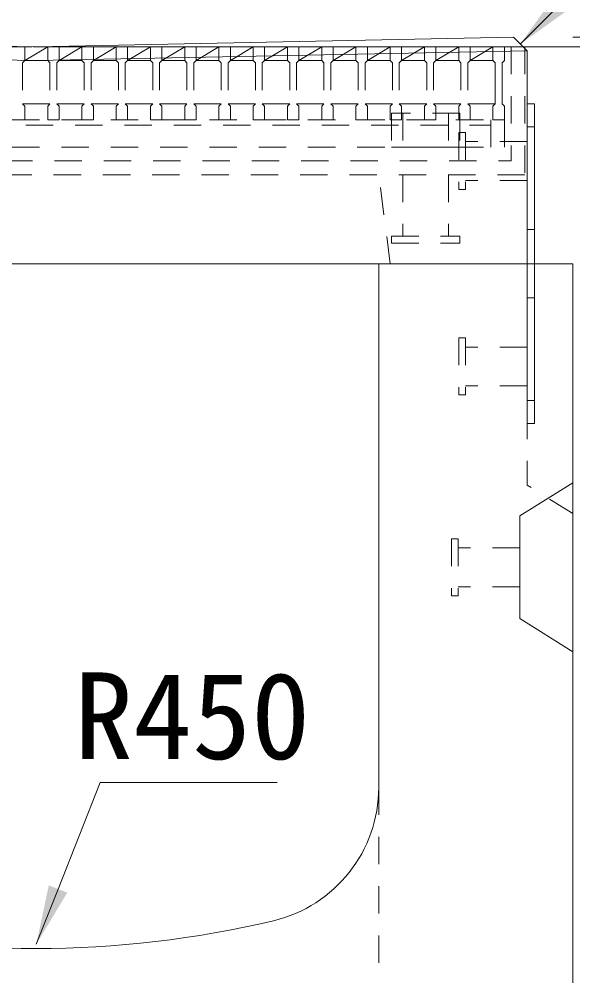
# Model space of a CAD drawing. Units: millimetres at full size, sheet at 1:40; details may follow other scales. Extents: x 69750 to 116230, y -28801 to 513.
# Drawn here: x 95074.8 to 95317.3, y -18047.2 to -17628 of the extents above; entities that cross this region are included whole.
import ezdxf
from ezdxf.enums import TextEntityAlignment as Align

# ---------------------------------------------------------------- set-up
doc = ezdxf.new("R2010")
doc.units = ezdxf.units.MM
doc.header["$LTSCALE"] = 40
doc.linetypes.add('USER1', pattern=[0.54, 0.3, -0.24])
for name, color, linetype, lineweight in [('インサート', 92, 'USER1', 5), ('グレーチング', 7, 'USER1', 5), ('ジョイントプレート', 7, 'USER1', 9), ('受枠', 3, 'USER1', 9), ('寸法線', 7, 'Continuous', 9), ('引出線', 4, 'Continuous', 9), ('本体', 7, 'Continuous', 20)]:
    doc.layers.add(name, color=color, linetype=linetype, lineweight=lineweight)
doc.styles.add('ＭＳ ゴシック', font='')
doc.styles.get('ＭＳ ゴシック').set_extended_font_data('MS Gothic')

# ---------------------------------------------------------------- blocks, each defined once
blk = doc.blocks.new('filled_arrow')
at = {"color": 0, "linetype": 'Continuous', "lineweight": -2}
blk.add_solid([(7.5, 1.25), (0, 0), (7.5, -1.25)], dxfattribs=at)

msp = doc.modelspace()

# ---------------------------------------------------------------- linework, layer by layer
at = {"layer": 'インサート'}
for p, q in [((95237.83, -17669.18), (95237.83, -17684.18)), ((95267.83, -17669.18), (95237.83, -17669.18)), ((95242.83, -17669.18), (95242.83, -17684.18)), ((95262.83, -17669.18), (95262.83, -17684.18)), ((95267.83, -17669.18), (95267.83, -17684.18)), ((95267.32, -17677.68), (95267.32, -17702.68)), ((95270.32, -17677.68), (95267.32, -17677.68)), ((95270.32, -17677.68), (95267.32, -17677.68)), ((95267.32, -17677.68), (95267.32, -17702.68)), ((95270.32, -17677.68), (95270.32, -17702.68)), ((95270.32, -17677.68), (95270.32, -17702.68)), ((95297.32, -17681.68), (95270.32, -17681.68)), ((95297.33, -17681.68), (95270.32, -17681.68)), ((95297.32, -17681.68), (95297.32, -17698.68)), ((95267.83, -17684.18), (95237.83, -17684.18)), ((95242.83, -17696.18), (95242.83, -17723.18)), ((95262.83, -17696.18), (95262.83, -17723.18)), ((95297.32, -17698.68), (95270.32, -17698.68)), ((95297.33, -17698.68), (95270.32, -17698.68)), ((95270.32, -17702.68), (95267.32, -17702.68)), ((95270.32, -17702.68), (95267.32, -17702.68)), ((95237.83, -17723.18), (95267.83, -17723.18)), ((95237.83, -17726.18), (95237.83, -17723.18)), ((95267.83, -17726.18), (95267.83, -17723.18)), ((95237.83, -17726.18), (95267.83, -17726.18)), ((95267.32, -17767.68), (95267.32, -17792.68)), ((95270.32, -17767.68), (95267.32, -17767.68)), ((95270.32, -17767.68), (95270.32, -17792.68)), ((95297.32, -17771.68), (95270.32, -17771.68)), ((95297.32, -17771.68), (95297.32, -17788.68)), ((95297.32, -17788.68), (95270.32, -17788.68)), ((95270.32, -17792.68), (95267.32, -17792.68)), ((95264.12, -17855.68), (95264.12, -17880.68)), ((95267.12, -17855.68), (95264.12, -17855.68)), ((95267.12, -17855.68), (95267.12, -17880.68)), ((95294.12, -17859.68), (95267.12, -17859.68)), ((95294.12, -17859.68), (95294.12, -17876.68)), ((95294.12, -17876.68), (95267.12, -17876.68)), ((95267.12, -17880.68), (95264.12, -17880.68))]:
    msp.add_line(p, q, dxfattribs=at)
at = {"layer": 'グレーチング'}
for p, q in [((95287.33, -17640.18), (94877.33, -17640.18)), ((95072.33, -17640.18), (95077.33, -17640.18)), ((95077.33, -17640.18), (95077.33, -17646.18)), ((95077.33, -17646.18), (95087.33, -17640.18)), ((95087.33, -17640.18), (95092.33, -17640.18)), ((95087.33, -17640.18), (95087.33, -17646.18)), ((95092.33, -17640.18), (95092.33, -17646.18)), ((95092.33, -17646.18), (95102.33, -17640.18)), ((95102.33, -17640.18), (95107.33, -17640.18)), ((95102.33, -17640.18), (95102.33, -17646.18)), ((95107.33, -17640.18), (95107.33, -17646.18)), ((95107.33, -17646.18), (95117.33, -17640.18)), ((95117.33, -17640.18), (95122.33, -17640.18)), ((95117.33, -17640.18), (95117.33, -17646.18)), ((95122.33, -17640.18), (95122.33, -17646.18)), ((95122.33, -17646.18), (95132.33, -17640.18)), ((95132.33, -17640.18), (95132.33, -17646.18)), ((95132.33, -17640.18), (95137.33, -17640.18)), ((95137.33, -17640.18), (95137.33, -17646.18)), ((95137.33, -17646.18), (95147.33, -17640.18)), ((95147.33, -17640.18), (95147.33, -17646.18)), ((95147.33, -17640.18), (95152.33, -17640.18)), ((95152.33, -17640.18), (95152.33, -17646.18)), ((95152.33, -17646.18), (95162.33, -17640.18)), ((95162.33, -17640.18), (95167.33, -17640.18)), ((95162.33, -17640.18), (95162.33, -17646.18)), ((95167.33, -17640.18), (95167.33, -17646.18)), ((95167.33, -17646.18), (95177.33, -17640.18)), ((95177.33, -17640.18), (95182.33, -17640.18)), ((95177.33, -17640.18), (95177.33, -17646.18)), ((95182.33, -17640.18), (95182.33, -17646.18)), ((95182.33, -17646.18), (95192.33, -17640.18)), ((95192.33, -17640.18), (95197.33, -17640.18)), ((95192.33, -17640.18), (95192.33, -17646.18)), ((95197.33, -17640.18), (95197.33, -17646.18)), ((95197.33, -17646.18), (95207.33, -17640.18)), ((95207.33, -17640.18), (95212.33, -17640.18)), ((95207.33, -17640.18), (95207.33, -17646.18)), ((95212.33, -17640.18), (95212.33, -17646.18)), ((95212.33, -17646.18), (95222.33, -17640.18)), ((95222.33, -17640.18), (95222.33, -17646.18)), ((95222.33, -17640.18), (95227.33, -17640.18)), ((95227.33, -17640.18), (95227.33, -17646.18)), ((95227.33, -17646.18), (95237.33, -17640.18)), ((95237.33, -17640.18), (95237.33, -17646.18)), ((95242.33, -17640.18), (95242.33, -17646.18)), ((95242.33, -17646.18), (95252.33, -17640.18)), ((95252.33, -17640.18), (95252.33, -17646.18)), ((95257.33, -17640.18), (95257.33, -17646.18)), ((95257.33, -17646.18), (95267.33, -17640.18)), ((95267.33, -17640.18), (95267.33, -17646.18)), ((95272.33, -17640.18), (95272.33, -17646.18)), ((95272.33, -17646.18), (95282.33, -17640.18)), ((95077.33, -17646.18), (95076.33, -17647.18)), ((95077.33, -17646.18), (95087.33, -17646.18)), ((95087.33, -17646.18), (95088.33, -17647.18)), ((95092.33, -17646.18), (95091.33, -17647.18)), ((95092.33, -17646.18), (95102.33, -17646.18)), ((95102.33, -17646.18), (95103.33, -17647.18)), ((95107.33, -17646.18), (95106.33, -17647.18)), ((95107.33, -17646.18), (95117.33, -17646.18)), ((95117.33, -17646.18), (95118.33, -17647.18)), ((95122.33, -17646.18), (95121.33, -17647.18)), ((95122.33, -17646.18), (95132.33, -17646.18)), ((95132.33, -17646.18), (95133.33, -17647.18)), ((95137.33, -17646.18), (95136.33, -17647.18)), ((95137.33, -17646.18), (95147.33, -17646.18)), ((95147.33, -17646.18), (95148.33, -17647.18)), ((95152.33, -17646.18), (95151.33, -17647.18)), ((95152.33, -17646.18), (95162.33, -17646.18)), ((95162.33, -17646.18), (95163.33, -17647.18)), ((95167.33, -17646.18), (95166.33, -17647.18)), ((95167.33, -17646.18), (95177.33, -17646.18)), ((95177.33, -17646.18), (95178.33, -17647.18)), ((95182.33, -17646.18), (95181.33, -17647.18)), ((95182.33, -17646.18), (95192.33, -17646.18)), ((95192.33, -17646.18), (95193.33, -17647.18)), ((95197.33, -17646.18), (95196.33, -17647.18)), ((95197.33, -17646.18), (95207.33, -17646.18)), ((95207.33, -17646.18), (95208.33, -17647.18)), ((95212.33, -17646.18), (95211.33, -17647.18)), ((95212.33, -17646.18), (95222.33, -17646.18)), ((95222.33, -17646.18), (95223.33, -17647.18)), ((95227.33, -17646.18), (95226.33, -17647.18)), ((95227.33, -17646.18), (95237.33, -17646.18)), ((95237.33, -17646.18), (95238.33, -17647.18)), ((95242.33, -17646.18), (95241.33, -17647.18)), ((95242.33, -17646.18), (95252.33, -17646.18)), ((95252.33, -17646.18), (95253.33, -17647.18)), ((95257.33, -17646.18), (95256.33, -17647.18)), ((95257.33, -17646.18), (95267.33, -17646.18)), ((95267.33, -17646.18), (95268.33, -17647.18)), ((95272.33, -17646.18), (95271.33, -17647.18)), ((95272.33, -17646.18), (95282.33, -17646.18)), ((95076.33, -17647.18), (95076.33, -17665.18)), ((95088.33, -17647.18), (95088.33, -17665.18)), ((95091.33, -17647.18), (95091.33, -17665.18)), ((95103.33, -17647.18), (95103.33, -17665.18)), ((95106.33, -17647.18), (95106.33, -17665.18)), ((95118.33, -17647.18), (95118.33, -17665.18)), ((95121.33, -17647.18), (95121.33, -17665.18)), ((95133.33, -17647.18), (95133.33, -17665.18)), ((95136.33, -17647.18), (95136.33, -17665.18)), ((95148.33, -17647.18), (95148.33, -17665.18)), ((95151.33, -17647.18), (95151.33, -17665.18)), ((95163.33, -17647.18), (95163.33, -17665.18)), ((95166.33, -17647.18), (95166.33, -17665.18)), ((95178.33, -17647.18), (95178.33, -17665.18)), ((95181.33, -17647.18), (95181.33, -17665.18)), ((95193.33, -17647.18), (95193.33, -17665.18)), ((95196.33, -17647.18), (95196.33, -17665.18)), ((95208.33, -17647.18), (95208.33, -17665.18)), ((95211.33, -17647.18), (95211.33, -17665.18)), ((95223.33, -17647.18), (95223.33, -17665.18)), ((95226.33, -17647.18), (95226.33, -17665.18)), ((95238.33, -17647.18), (95238.33, -17665.18)), ((95241.33, -17647.18), (95241.33, -17665.18)), ((95253.33, -17647.18), (95253.33, -17665.18)), ((95256.33, -17647.18), (95256.33, -17665.18)), ((95268.33, -17647.18), (95268.33, -17665.18)), ((95271.33, -17647.18), (95271.33, -17665.18)), ((95077.33, -17666.18), (95076.33, -17665.18)), ((95076.33, -17665.18), (95088.33, -17665.18)), ((95077.33, -17672.18), (95077.33, -17666.18)), ((95087.33, -17666.18), (95088.33, -17665.18)), ((95087.33, -17672.18), (95087.33, -17666.18)), ((95092.33, -17666.18), (95091.33, -17665.18)), ((95091.33, -17665.18), (95103.33, -17665.18)), ((95092.33, -17672.18), (95092.33, -17666.18)), ((95102.33, -17666.18), (95103.33, -17665.18)), ((95102.33, -17672.18), (95102.33, -17666.18)), ((95107.33, -17666.18), (95106.33, -17665.18)), ((95106.33, -17665.18), (95118.33, -17665.18)), ((95107.33, -17672.18), (95107.33, -17666.18)), ((95117.33, -17666.18), (95118.33, -17665.18)), ((95117.33, -17672.18), (95117.33, -17666.18)), ((95122.33, -17666.18), (95121.33, -17665.18)), ((95121.33, -17665.18), (95133.33, -17665.18)), ((95122.33, -17672.18), (95122.33, -17666.18)), ((95132.33, -17666.18), (95133.33, -17665.18)), ((95132.33, -17672.18), (95132.33, -17666.18)), ((95137.33, -17666.18), (95136.33, -17665.18)), ((95136.33, -17665.18), (95148.33, -17665.18)), ((95137.33, -17672.18), (95137.33, -17666.18)), ((95147.33, -17666.18), (95148.33, -17665.18)), ((95147.33, -17672.18), (95147.33, -17666.18)), ((95152.33, -17666.18), (95151.33, -17665.18)), ((95151.33, -17665.18), (95163.33, -17665.18)), ((95152.33, -17672.18), (95152.33, -17666.18)), ((95162.33, -17666.18), (95163.33, -17665.18)), ((95162.33, -17672.18), (95162.33, -17666.18)), ((95167.33, -17666.18), (95166.33, -17665.18)), ((95166.33, -17665.18), (95178.33, -17665.18)), ((95167.33, -17672.18), (95167.33, -17666.18)), ((95177.33, -17666.18), (95178.33, -17665.18)), ((95177.33, -17672.18), (95177.33, -17666.18)), ((95182.33, -17666.18), (95181.33, -17665.18)), ((95181.33, -17665.18), (95193.33, -17665.18)), ((95182.33, -17672.18), (95182.33, -17666.18)), ((95192.33, -17666.18), (95193.33, -17665.18)), ((95192.33, -17672.18), (95192.33, -17666.18)), ((95197.33, -17666.18), (95196.33, -17665.18)), ((95196.33, -17665.18), (95208.33, -17665.18)), ((95197.33, -17672.18), (95197.33, -17666.18)), ((95207.33, -17666.18), (95208.33, -17665.18)), ((95207.33, -17672.18), (95207.33, -17666.18)), ((95212.33, -17666.18), (95211.33, -17665.18)), ((95211.33, -17665.18), (95223.33, -17665.18)), ((95212.33, -17672.18), (95212.33, -17666.18)), ((95222.33, -17666.18), (95223.33, -17665.18)), ((95222.33, -17672.18), (95222.33, -17666.18)), ((95227.33, -17666.18), (95226.33, -17665.18)), ((95226.33, -17665.18), (95238.33, -17665.18)), ((95227.33, -17672.18), (95227.33, -17666.18)), ((95237.33, -17666.18), (95238.33, -17665.18)), ((95237.33, -17672.18), (95237.33, -17666.18)), ((95242.33, -17666.18), (95241.33, -17665.18)), ((95241.33, -17665.18), (95253.33, -17665.18)), ((95242.33, -17672.18), (95242.33, -17666.18)), ((95252.33, -17666.18), (95253.33, -17665.18)), ((95252.33, -17672.18), (95252.33, -17666.18)), ((95257.33, -17666.18), (95256.33, -17665.18)), ((95256.33, -17665.18), (95268.33, -17665.18)), ((95257.33, -17672.18), (95257.33, -17666.18)), ((95267.33, -17666.18), (95268.33, -17665.18)), ((95267.33, -17672.18), (95267.33, -17666.18)), ((95272.33, -17666.18), (95271.33, -17665.18)), ((95271.33, -17665.18), (95283.33, -17665.18)), ((95272.33, -17672.18), (95272.33, -17666.18)), ((95072.33, -17672.18), (95077.33, -17672.18)), ((95087.33, -17672.18), (95092.33, -17672.18)), ((95102.33, -17672.18), (95107.33, -17672.18)), ((95117.33, -17672.18), (95122.33, -17672.18)), ((95132.33, -17672.18), (95137.33, -17672.18)), ((95147.33, -17672.18), (95152.33, -17672.18)), ((95162.33, -17672.18), (95167.33, -17672.18)), ((95177.33, -17672.18), (95182.33, -17672.18)), ((95192.33, -17672.18), (95197.33, -17672.18)), ((95207.33, -17672.18), (95212.33, -17672.18)), ((95222.33, -17672.18), (95227.33, -17672.18)), ((95237.33, -17672.18), (95242.33, -17672.18)), ((95252.33, -17672.18), (95257.33, -17672.18)), ((95267.33, -17672.18), (95272.33, -17672.18))]:
    msp.add_line(p, q, dxfattribs=at)
at = {"layer": 'グレーチング', "linetype": 'Continuous'}
for p, q in [((95282.33, -17640.18), (95287.33, -17640.18)), ((95282.33, -17640.18), (95282.33, -17646.18)), ((95287.33, -17640.18), (95287.33, -17646.18)), ((95282.33, -17646.18), (95283.33, -17647.18)), ((95287.33, -17646.18), (95286.33, -17647.18)), ((95283.33, -17647.18), (95283.33, -17665.18)), ((95286.33, -17647.18), (95286.33, -17665.18)), ((95282.33, -17666.18), (95283.33, -17665.18)), ((95282.33, -17672.18), (95282.33, -17666.18)), ((95287.33, -17666.18), (95286.33, -17665.18)), ((95287.33, -17672.18), (95287.33, -17666.18)), ((95282.33, -17672.18), (95287.33, -17672.18)), ((95287.33, -17672.18), (95282.33, -17672.18))]:
    msp.add_line(p, q, dxfattribs=at)
at = {"layer": 'ジョイントプレート'}
for p, q in [((95300.53, -17675.18), (95297.32, -17675.18)), ((95300.53, -17720.18), (95297.32, -17720.18)), ((95300.53, -17750.18), (95297.32, -17750.18)), ((95300.53, -17795.18), (95297.32, -17795.18))]:
    msp.add_line(p, q, dxfattribs=at)
at = {"layer": 'ジョイントプレート', "linetype": 'Continuous'}
msp.add_lwpolyline([(95297.32, -17805.18), (95297.32, -17665.18), (95300.53, -17665.18), (95300.53, -17805.18)], close=True, dxfattribs=at)
at = {"layer": '受枠'}
for p, q in [((95296.33, -17640.18), (94868.33, -17640.18)), ((95290.33, -17640.18), (95290.33, -17690.18)), ((95296.33, -17640.18), (95296.33, -17696.18)), ((94874.33, -17690.18), (95290.33, -17690.18)), ((95296.33, -17696.18), (94868.33, -17696.18))]:
    msp.add_line(p, q, dxfattribs=at)
at = {"layer": '受枠', "lineweight": 5}
for p, q in [((94877.33, -17672.18), (95287.33, -17672.18)), ((94883.33, -17674.48), (95281.33, -17674.48)), ((95281.33, -17672.18), (95281.33, -17684.18)), ((95287.33, -17672.18), (95287.33, -17690.18)), ((94877.33, -17684.18), (95287.33, -17684.18))]:
    msp.add_line(p, q, dxfattribs=at)
at = {"layer": '寸法線'}
for p, q in [((95317.32, -17635.88), (95419.56, -17635.88)), ((95102.33, -17640.18), (95419.56, -17640.18)), ((95102.33, -17640.18), (95419.56, -17640.18))]:
    msp.add_line(p, q, dxfattribs=at)
at = {"layer": '引出線'}
for points in [[(95294.32, -17638.94), (95380.57, -17552.69), (95447.68, -17552.69)], [(95082.32, -18033.34), (95091.87, -18009.15), (95110.31, -17962.46), (95187.86, -17962.46)]]:
    msp.add_lwpolyline(points, dxfattribs=at)
at = {"layer": '本体'}
for p, q in [((94873.32, -17636), (95082.33, -17640.18)), ((95082.33, -17640.18), (95291.33, -17636)), ((95291.33, -17636), (95297.32, -17641.88)), ((95297.32, -17641.88), (95297.32, -17735.18)), ((95317.32, -17735.18), (94867.33, -17735.18)), ((95232.32, -17964.65), (95232.32, -17735.18)), ((95317.32, -19085.18), (95317.32, -17735.18))]:
    msp.add_line(p, q, dxfattribs=at)
at = {"layer": '本体', "lineweight": 5}
for p, q in [((94867.33, -17641.88), (95082.33, -17646.18)), ((95082.33, -17646.18), (95297.32, -17641.88)), ((95317.32, -17831.18), (95294.12, -17845.68)), ((95294.12, -17845.68), (95294.12, -17890.68)), ((95317.32, -17905.18), (95294.12, -17890.68))]:
    msp.add_line(p, q, dxfattribs=at)
at = {"layer": '本体', "linetype": 'USER1', "lineweight": 9}
for p, q in [((95237.33, -17735.18), (95232.33, -17696.18)), ((95232.32, -17964.65), (95232.33, -18985.18))]:
    msp.add_line(p, q, dxfattribs=at)
at = {"layer": '本体', "linetype": 'USER1', "lineweight": 5}
for p in [(95297.32, -17735.18), (95317.32, -17844.68)]:
    msp.add_line(p, (95297.32, -17832.18), dxfattribs=at)
at = {"layer": '本体'}
for centre, radius, start, end in [((95172.32, -17964.65), 60, 283.3423, 0), ((95082.32, -17585.18), 450, 256.6578, 283.3423)]:
    msp.add_arc(centre, radius, start, end, dxfattribs=at)

# ---------------------------------------------------------------- block references
at = {"layer": '引出線', "xscale": 3.47, "yscale": 3.47}
for p, rotation in [((95294.32, -17638.94), 45), ((95082.32, -18033.34), 68.5)]:
    msp.add_blockref('filled_arrow', p, dxfattribs=dict(at, rotation=rotation))

# ---------------------------------------------------------------- texts
at = {"layer": '引出線', "style": 'ＭＳ ゴシック'}
msp.add_text('R450', height=37.98, dxfattribs=at).set_placement((95150.6, -17933.22), align=Align.MIDDLE_CENTER)

doc.saveas('drawing.dxf')
